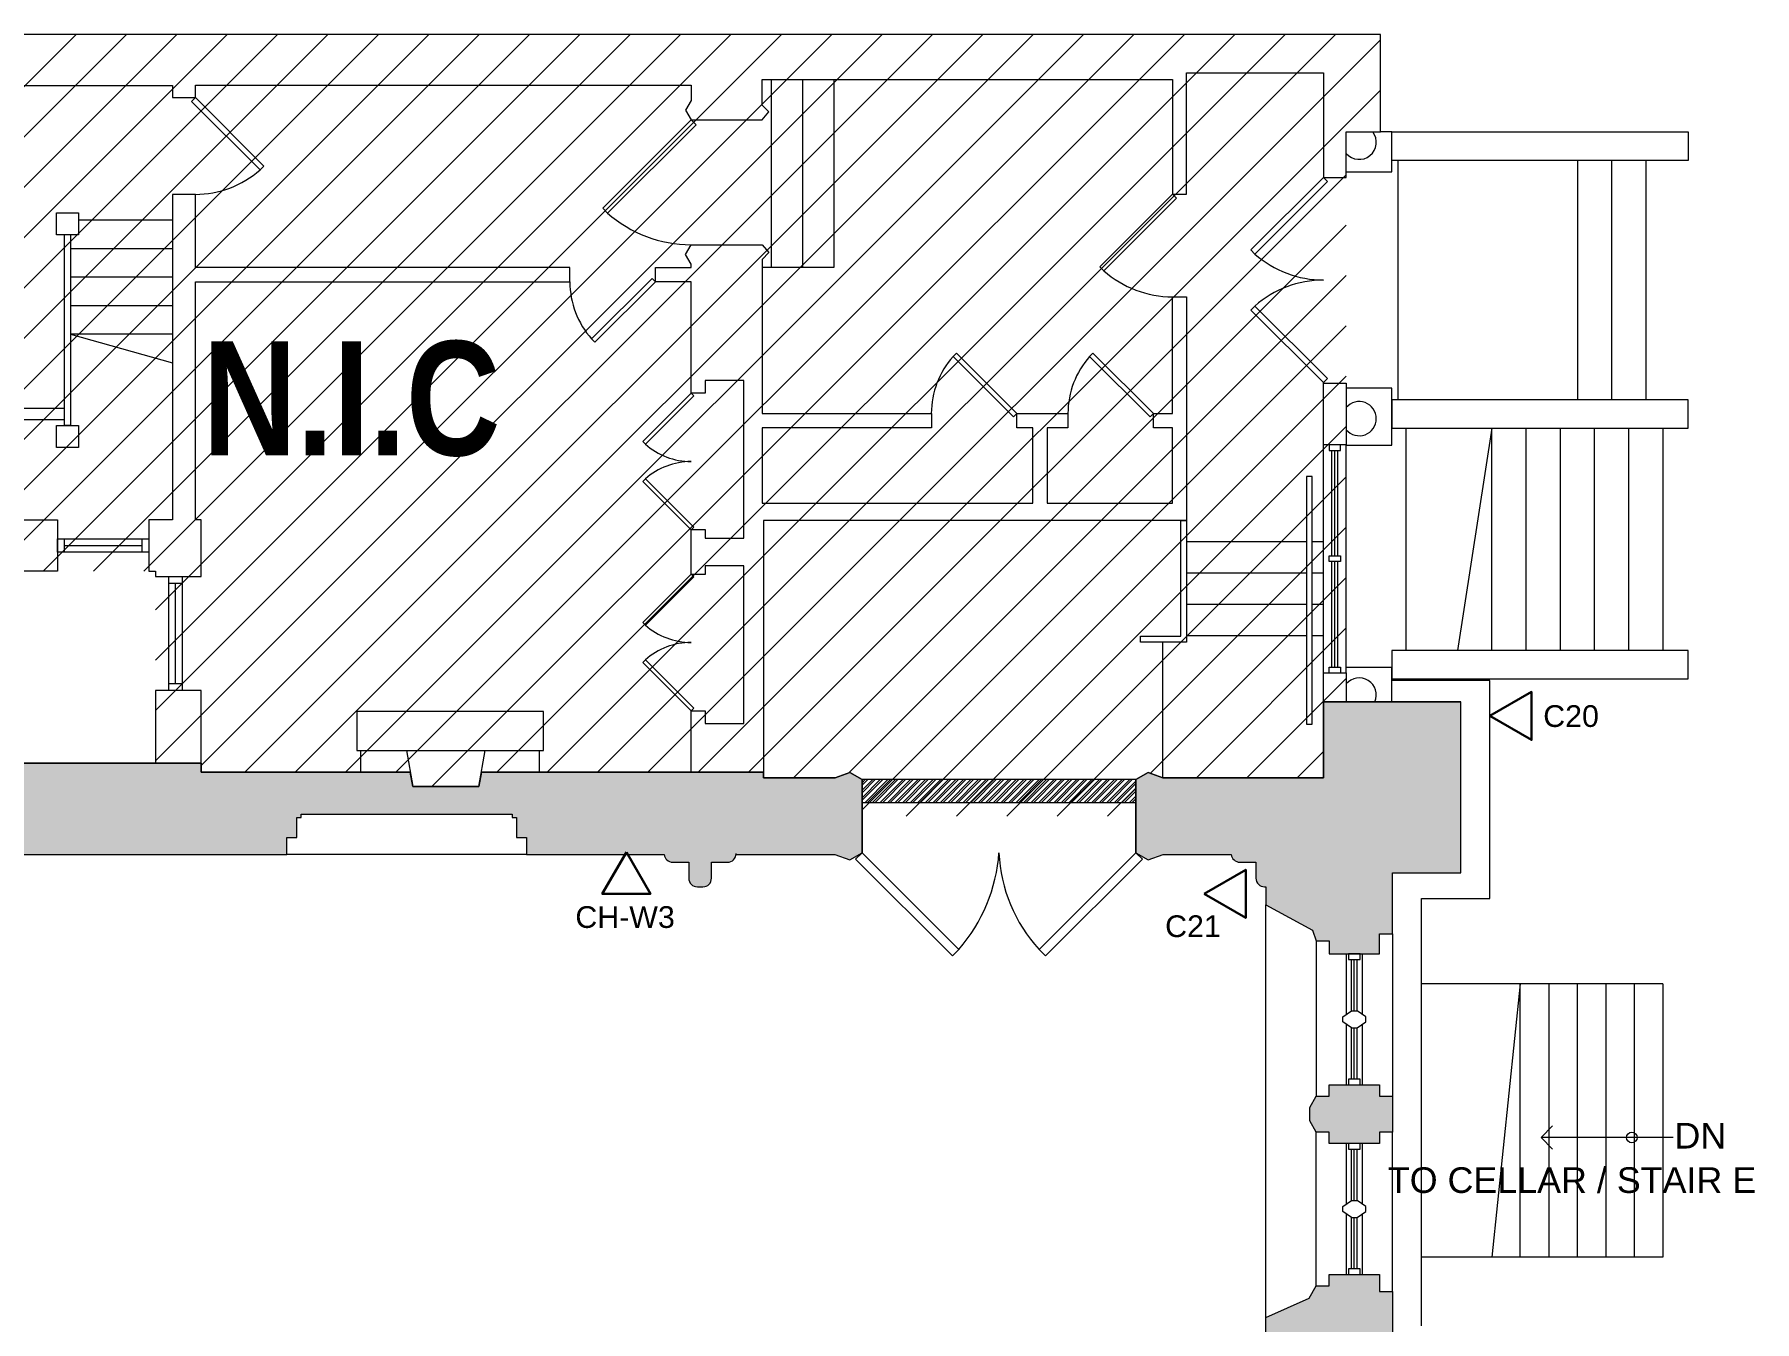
# Model space of a CAD drawing. Header units: inches. Extents: x 891 to 14187, y -1169 to 3232.
# Drawn here: x 6561 to 7164, y 2381 to 2833 of the extents above; entities that cross this region are included whole.
import ezdxf

# ---------------------------------------------------------------- set-up
doc = ezdxf.new("R2010")
doc.units = ezdxf.units.IN
doc.header["$MEASUREMENT"] = 0
doc.linetypes.add('IMPORT-IMPORT-CENTER2', pattern=[1.125, 0.75, -0.125, 0.125, -0.125])
doc.layers.add('_DROPS_IDFS', color=7, linetype='Continuous')
for name, color, linetype, lineweight in [('_OPTEC_LAYER', 1, 'Continuous', 30), ('A-Grid', 7, 'IMPORT-IMPORT-CENTER2', 9), ('A-Hatch', 7, 'Continuous', 9), ('A-HATCH-2 HR', 7, 'Continuous', 9), ('A-RECTORY - NIC', 7, 'Continuous', 9), ('A-STAIR-EX_G', 7, 'Continuous', 9), ('A-WALL-INT NEW', 7, 'Continuous', 9), ('A-WALL-PATT', 7, 'Continuous', 9), ('EX-EXT-CORE', 7, 'Continuous', 9), ('EX-Windows', 7, 'Continuous', 9), ('MUC-LOW_WALL', 7, 'Continuous', 9), ('MUC-Text', 7, 'Continuous', 9)]:
    doc.layers.add(name, color=color, linetype=linetype, lineweight=lineweight)
doc.styles.add('Arial', font='arial.ttf', dxfattribs={"height": 7.623})
doc.styles.add('Arial Narrow_B_1', font='ARIALNB.TTF', dxfattribs={"height": 40.064026})
doc.styles.add('Arial_2', font='arial.ttf', dxfattribs={"height": 4.5})

msp = doc.modelspace()

# ---------------------------------------------------------------- hatches: boundary and pattern name
at = {"layer": 'A-Hatch'}
h = msp.add_hatch(color=9, dxfattribs=at)
h.paths.add_polyline_path([(7015, 2443.67), (7032.71, 2443.67), (7032.71, 2447.67), (7037.21, 2447.67), (7037.21, 2460.26), (7032.71, 2460.26), (7032.71, 2464.26), (7015, 2464.26), (7015, 2460.26), (7010.5, 2460.26), (7008.21, 2456.29), (7008.21, 2451.64), (7010.5, 2447.67), (7015, 2447.67)])
h.paths.add_polyline_path([(7015, 2510.26), (7032.71, 2510.26), (7032.71, 2517.26), (7037.21, 2517.26), (7037.21, 2538.67), (7061.21, 2538.67), (7061.21, 2598.67), (7013.02, 2598.67), (7013.02, 2572), (6956.7, 2572), (6951.54, 2573.88), (6947.18, 2571.36), (6947.18, 2545.73), (6951.54, 2543.21), (6956.75, 2545.11), (6980.69, 2545.11), (6980.85, 2544.39), (6981.17, 2543.73), (6981.65, 2543.17), (6982.26, 2542.74), (6982.94, 2542.48), (6983.67, 2542.39), (6989.32, 2542.39), (6989.32, 2536.75), (6989.42, 2535.97), (6989.72, 2535.25), (6990.2, 2534.62), (6990.82, 2534.15), (6991.54, 2533.85), (6992.32, 2533.75), (6992.79, 2533.75), (6992.79, 2527.37), (7009.13, 2518.57), (7010.5, 2514.81), (7015, 2514.81)])
msp.add_hatch(color=9, dxfattribs=at).paths.add_polyline_path([(6793.32, 2533.75), (6795.28, 2533.75), (6796.05, 2533.85), (6796.78, 2534.15), (6797.4, 2534.62), (6797.87, 2535.25), (6798.17, 2535.97), (6798.28, 2536.75), (6798.28, 2542.39), (6803.92, 2542.39), (6804.65, 2542.48), (6805.34, 2542.74), (6805.94, 2543.17), (6806.42, 2543.73), (6806.75, 2544.39), (6806.9, 2545.11), (6841.58, 2545.11), (6846.79, 2543.21), (6851.15, 2545.73), (6851.15, 2571.36), (6846.79, 2573.88), (6841.63, 2572), (6816.51, 2572), (6816.51, 2573.95), (6717.54, 2573.95), (6716.65, 2568.91), (6693.45, 2568.91), (6692.56, 2573.95), (6619.15, 2573.95), (6619.15, 2577.11), (6535.3, 2577.11), (6535.3, 2573.11), (6531.8, 2573.11), (6531.8, 2566.1), (6530.3, 2566.1), (6530.3, 2558.1), (6531.8, 2558.1), (6531.8, 2551.08), (6535.3, 2551.08), (6535.3, 2545.11), (6649.3, 2545.11), (6649.3, 2551.08), (6652.8, 2551.08), (6652.8, 2558.1), (6654.3, 2558.1), (6654.3, 2559.24), (6728.3, 2559.24), (6728.3, 2558.1), (6729.8, 2558.1), (6729.8, 2551.08), (6733.3, 2551.08), (6733.3, 2545.11), (6781.69, 2545.11), (6781.85, 2544.39), (6782.17, 2543.73), (6782.65, 2543.17), (6783.26, 2542.74), (6783.94, 2542.48), (6784.67, 2542.39), (6790.32, 2542.39), (6790.32, 2536.75), (6790.42, 2535.97), (6790.72, 2535.25), (6791.2, 2534.62), (6791.82, 2534.15), (6792.54, 2533.85)])
h = msp.add_hatch(color=9, dxfattribs=at)
h.paths.add_polyline_path([(6992.79, 2182.9), (7002.79, 2182.9), (7002.79, 2195.7), (7016.21, 2195.7), (7016.21, 2205.7), (7034.21, 2205.7), (7034.21, 2214.7), (7052.21, 2214.7), (7052.21, 2224.7), (7071.21, 2224.7), (7071.21, 2249.7), (7051.21, 2249.7), (7051.21, 2246.7), (7037.21, 2246.7), (7037.21, 2250.88), (7027.88, 2250.88), (7027.88, 2250.03), (6992.79, 2242.71), (6992.79, 2205.64)])
h.paths.add_polyline_path([(7037.21, 2287.5), (7037.21, 2291.7), (7077.21, 2291.7), (7077.21, 2372.7), (7037.21, 2372.7), (7037.21, 2391.67), (7032.71, 2391.67), (7032.71, 2397.67), (7015, 2397.67), (7015, 2393.67), (7010.5, 2393.67), (7008.05, 2389.37), (6992.79, 2382.56), (6992.79, 2361.99), (6992.32, 2361.99), (6991.54, 2361.89), (6990.82, 2361.59), (6990.2, 2361.11), (6989.72, 2360.49), (6989.42, 2359.76), (6989.32, 2358.99), (6989.32, 2353.35), (6983.67, 2353.35), (6982.9, 2353.24), (6982.17, 2352.94), (6981.55, 2352.47), (6981.08, 2351.85), (6980.78, 2351.12), (6980.67, 2350.35), (6980.67, 2348.39), (6980.78, 2347.61), (6981.08, 2346.89), (6981.55, 2346.27), (6982.17, 2345.79), (6982.9, 2345.49), (6983.67, 2345.39), (6989.32, 2345.39), (6989.32, 2339.75), (6989.36, 2339.21), (6989.51, 2338.69), (6989.74, 2338.2), (6978.44, 2338.2), (6978.44, 2334.2), (6992.79, 2334.2), (6992.79, 2295.17), (7027.88, 2288.42), (7027.88, 2287.5)])

# ---------------------------------------------------------------- linework, layer by layer
at = {"layer": '_DROPS_IDFS', "color": 1, "lineweight": 30}
for points in [[(7071.42, 2593.73), (7086.04, 2585.29), (7086.04, 2602.17)], [(6768.4, 2545.87), (6759.96, 2531.25), (6776.85, 2531.25)], [(6971.13, 2531.29), (6985.75, 2522.85), (6985.75, 2539.73)]]:
    msp.add_lwpolyline(points, close=True, dxfattribs=at)
at = {"layer": 'A-Grid', "color": 8, "linetype": 'Continuous'}
for p, q in [((7132.07, 2499.73), (7047.46, 2499.73)), ((7132.07, 2403.73), (7047.46, 2403.73))]:
    msp.add_line(p, q, dxfattribs=at)
at = {"layer": 'A-HATCH-2 HR', "color": 8}
for p, q in [((6851.15, 2570.29), (6852.22, 2571.36)), ((6851.15, 2567.64), (6854.87, 2571.36)), ((6851.15, 2564.99), (6857.52, 2571.36)), ((6851.15, 2569.41), (6853.1, 2571.36)), ((6851.15, 2566.76), (6855.76, 2571.36)), ((6851.15, 2564.11), (6858.41, 2571.36)), ((6851.15, 2570.29), (6852.22, 2571.36)), ((6851.15, 2567.64), (6854.87, 2571.36)), ((6851.15, 2564.99), (6857.52, 2571.36)), ((6851.15, 2569.41), (6853.1, 2571.36)), ((6851.15, 2566.76), (6855.76, 2571.36)), ((6851.15, 2564.11), (6858.41, 2571.36)), ((6852.18, 2563.36), (6860.18, 2571.36)), ((6852.18, 2563.36), (6860.18, 2571.36)), ((6853.06, 2563.36), (6861.06, 2571.36)), ((6853.06, 2563.36), (6861.06, 2571.36)), ((6854.83, 2563.36), (6862.83, 2571.36)), ((6854.83, 2563.36), (6862.83, 2571.36)), ((6855.71, 2563.36), (6863.71, 2571.36)), ((6855.71, 2563.36), (6863.71, 2571.36)), ((6857.48, 2563.36), (6865.48, 2571.36)), ((6857.48, 2563.36), (6865.48, 2571.36)), ((6858.36, 2563.36), (6866.36, 2571.36)), ((6858.36, 2563.36), (6866.36, 2571.36)), ((6860.13, 2563.36), (6868.13, 2571.36)), ((6860.13, 2563.36), (6868.13, 2571.36)), ((6861.01, 2563.36), (6869.01, 2571.36)), ((6861.01, 2563.36), (6869.01, 2571.36)), ((6862.78, 2563.36), (6870.78, 2571.36)), ((6862.78, 2563.36), (6870.78, 2571.36)), ((6863.67, 2563.36), (6871.67, 2571.36)), ((6863.67, 2563.36), (6871.67, 2571.36)), ((6865.43, 2563.36), (6873.43, 2571.36)), ((6865.43, 2563.36), (6873.43, 2571.36)), ((6866.32, 2563.36), (6874.32, 2571.36)), ((6866.32, 2563.36), (6874.32, 2571.36)), ((6868.09, 2563.36), (6876.09, 2571.36)), ((6868.09, 2563.36), (6876.09, 2571.36)), ((6868.97, 2563.36), (6876.97, 2571.36)), ((6868.97, 2563.36), (6876.97, 2571.36)), ((6870.74, 2563.36), (6878.74, 2571.36)), ((6870.74, 2563.36), (6878.74, 2571.36)), ((6871.62, 2563.36), (6879.62, 2571.36)), ((6871.62, 2563.36), (6879.62, 2571.36)), ((6873.39, 2563.36), (6881.39, 2571.36)), ((6873.39, 2563.36), (6881.39, 2571.36)), ((6874.27, 2563.36), (6882.27, 2571.36)), ((6874.27, 2563.36), (6882.27, 2571.36)), ((6876.04, 2563.36), (6884.04, 2571.36)), ((6876.04, 2563.36), (6884.04, 2571.36)), ((6876.92, 2563.36), (6884.92, 2571.36)), ((6876.92, 2563.36), (6884.92, 2571.36)), ((6878.69, 2563.36), (6886.69, 2571.36)), ((6878.69, 2563.36), (6886.69, 2571.36)), ((6879.58, 2563.36), (6887.58, 2571.36)), ((6879.58, 2563.36), (6887.58, 2571.36)), ((6881.34, 2563.36), (6889.34, 2571.36)), ((6881.34, 2563.36), (6889.34, 2571.36)), ((6882.23, 2563.36), (6890.23, 2571.36)), ((6882.23, 2563.36), (6890.23, 2571.36)), ((6884, 2563.36), (6892, 2571.36)), ((6884, 2563.36), (6892, 2571.36)), ((6884.88, 2563.36), (6892.88, 2571.36)), ((6884.88, 2563.36), (6892.88, 2571.36)), ((6886.65, 2563.36), (6894.65, 2571.36)), ((6886.65, 2563.36), (6894.65, 2571.36)), ((6887.53, 2563.36), (6895.53, 2571.36)), ((6887.53, 2563.36), (6895.53, 2571.36)), ((6889.3, 2563.36), (6897.3, 2571.36)), ((6889.3, 2563.36), (6897.3, 2571.36)), ((6890.18, 2563.36), (6898.18, 2571.36)), ((6890.18, 2563.36), (6898.18, 2571.36)), ((6891.95, 2563.36), (6899.95, 2571.36)), ((6891.95, 2563.36), (6899.95, 2571.36)), ((6892.83, 2563.36), (6900.83, 2571.36)), ((6892.83, 2563.36), (6900.83, 2571.36)), ((6894.6, 2563.36), (6902.6, 2571.36)), ((6894.6, 2563.36), (6902.6, 2571.36)), ((6895.49, 2563.36), (6903.49, 2571.36)), ((6895.49, 2563.36), (6903.49, 2571.36)), ((6897.25, 2563.36), (6905.25, 2571.36)), ((6897.25, 2563.36), (6905.25, 2571.36)), ((6898.14, 2563.36), (6906.14, 2571.36)), ((6898.14, 2563.36), (6906.14, 2571.36)), ((6899.91, 2563.36), (6907.91, 2571.36)), ((6899.91, 2563.36), (6907.91, 2571.36)), ((6900.79, 2563.36), (6908.79, 2571.36)), ((6900.79, 2563.36), (6908.79, 2571.36)), ((6902.56, 2563.36), (6910.56, 2571.36)), ((6902.56, 2563.36), (6910.56, 2571.36)), ((6903.44, 2563.36), (6911.44, 2571.36)), ((6903.44, 2563.36), (6911.44, 2571.36)), ((6905.21, 2563.36), (6913.21, 2571.36)), ((6905.21, 2563.36), (6913.21, 2571.36)), ((6906.09, 2563.36), (6914.09, 2571.36)), ((6906.09, 2563.36), (6914.09, 2571.36)), ((6907.86, 2563.36), (6915.86, 2571.36)), ((6907.86, 2563.36), (6915.86, 2571.36)), ((6908.74, 2563.36), (6916.74, 2571.36)), ((6908.74, 2563.36), (6916.74, 2571.36)), ((6910.51, 2563.36), (6918.51, 2571.36)), ((6910.51, 2563.36), (6918.51, 2571.36)), ((6911.4, 2563.36), (6919.4, 2571.36)), ((6911.4, 2563.36), (6919.4, 2571.36)), ((6913.16, 2563.36), (6921.16, 2571.36)), ((6913.16, 2563.36), (6921.16, 2571.36)), ((6914.05, 2563.36), (6922.05, 2571.36)), ((6914.05, 2563.36), (6922.05, 2571.36)), ((6915.81, 2563.36), (6923.81, 2571.36)), ((6915.81, 2563.36), (6923.81, 2571.36)), ((6916.7, 2563.36), (6924.7, 2571.36)), ((6916.7, 2563.36), (6924.7, 2571.36)), ((6918.47, 2563.36), (6926.47, 2571.36)), ((6918.47, 2563.36), (6926.47, 2571.36)), ((6919.35, 2563.36), (6927.35, 2571.36)), ((6919.35, 2563.36), (6927.35, 2571.36)), ((6921.12, 2563.36), (6929.12, 2571.36)), ((6921.12, 2563.36), (6929.12, 2571.36)), ((6922, 2563.36), (6930, 2571.36)), ((6922, 2563.36), (6930, 2571.36)), ((6923.77, 2563.36), (6931.77, 2571.36)), ((6923.77, 2563.36), (6931.77, 2571.36)), ((6924.65, 2563.36), (6932.65, 2571.36)), ((6924.65, 2563.36), (6932.65, 2571.36)), ((6926.42, 2563.36), (6934.42, 2571.36)), ((6926.42, 2563.36), (6934.42, 2571.36)), ((6927.31, 2563.36), (6935.31, 2571.36)), ((6927.31, 2563.36), (6935.31, 2571.36)), ((6929.07, 2563.36), (6937.07, 2571.36)), ((6929.07, 2563.36), (6937.07, 2571.36)), ((6929.96, 2563.36), (6937.96, 2571.36)), ((6929.96, 2563.36), (6937.96, 2571.36)), ((6931.72, 2563.36), (6939.72, 2571.36)), ((6931.72, 2563.36), (6939.72, 2571.36)), ((6932.61, 2563.36), (6940.61, 2571.36)), ((6932.61, 2563.36), (6940.61, 2571.36)), ((6934.38, 2563.36), (6942.38, 2571.36)), ((6934.38, 2563.36), (6942.38, 2571.36)), ((6935.26, 2563.36), (6943.26, 2571.36)), ((6935.26, 2563.36), (6943.26, 2571.36)), ((6937.03, 2563.36), (6945.03, 2571.36)), ((6937.03, 2563.36), (6945.03, 2571.36)), ((6937.91, 2563.36), (6945.91, 2571.36)), ((6937.91, 2563.36), (6945.91, 2571.36)), ((6939.68, 2563.36), (6947.18, 2570.86)), ((6939.68, 2563.36), (6947.18, 2570.86)), ((6940.56, 2563.36), (6947.18, 2569.97)), ((6940.56, 2563.36), (6947.18, 2569.97)), ((6942.33, 2563.36), (6947.18, 2568.21)), ((6942.33, 2563.36), (6947.18, 2568.21)), ((6943.22, 2563.36), (6947.18, 2567.32)), ((6943.22, 2563.36), (6947.18, 2567.32)), ((6944.98, 2563.36), (6947.18, 2565.55)), ((6944.98, 2563.36), (6947.18, 2565.55)), ((6945.87, 2563.36), (6947.18, 2564.67)), ((6945.87, 2563.36), (6947.18, 2564.67))]:
    msp.add_line(p, q, dxfattribs=at)
at = {"layer": 'A-RECTORY - NIC', "color": 8}
for p, q in [((6965.02, 2832.96), (6101.56, 2832.96)), ((6365.55, 2623.2), (6575.31, 2832.96)), ((6383.23, 2623.2), (6592.99, 2832.96)), ((6400.91, 2623.2), (6610.66, 2832.96)), ((6418.59, 2623.2), (6628.34, 2832.96)), ((6436.26, 2623.2), (6646.02, 2832.96)), ((6453.94, 2623.2), (6663.7, 2832.96)), ((6471.62, 2623.2), (6681.38, 2832.96)), ((6510.68, 2644.59), (6699.05, 2832.96)), ((6528.36, 2644.59), (6716.73, 2832.96)), ((6546.04, 2644.59), (6734.41, 2832.96)), ((6563.71, 2644.59), (6752.09, 2832.96)), ((6581.39, 2644.59), (6769.76, 2832.96)), ((6599.07, 2644.59), (6787.44, 2832.96)), ((6603.15, 2630.99), (6805.12, 2832.96)), ((6603.15, 2613.31), (6822.8, 2832.96)), ((6603.15, 2595.63), (6840.47, 2832.96)), ((6603.15, 2577.96), (6858.15, 2832.96)), ((6619.15, 2576.28), (6875.83, 2832.96)), ((6634.5, 2573.95), (6893.51, 2832.96)), ((6652.18, 2573.95), (6911.18, 2832.96)), ((6669.85, 2573.95), (6928.86, 2832.96)), ((6687.53, 2573.95), (6946.54, 2832.96)), ((6700.17, 2568.91), (6964.22, 2832.96)), ((6722.89, 2573.95), (6981.9, 2832.96)), ((6740.57, 2573.95), (6999.57, 2832.96)), ((6758.24, 2573.95), (7017.25, 2832.96)), ((7033.02, 2832.96), (6965.02, 2832.96)), ((7033.02, 2798.73), (7033.02, 2832.96)), ((6775.92, 2573.95), (7033.02, 2831.05)), ((6965.02, 2776.85), (6965.02, 2819.47)), ((6965.02, 2819.47), (7013.02, 2819.47)), ((7013.02, 2819.47), (7013.02, 2782.73)), ((6506.45, 2815.04), (6609.15, 2815.04)), ((6609.15, 2815.04), (6609.15, 2810.79)), ((6617.15, 2810.79), (6617.15, 2815.1)), ((6617.15, 2815.1), (6791.11, 2815.1)), ((6791.11, 2815.1), (6791.11, 2809.79)), ((6793.6, 2573.95), (7033.02, 2813.37)), ((6816.02, 2808.15), (6816.02, 2817.1)), ((6816.02, 2817.1), (6960.02, 2817.1)), ((6819.2, 2817.1), (6819.2, 2751.1)), ((6830.2, 2817.1), (6830.2, 2751.1)), ((6841.2, 2817.1), (6841.2, 2751.1)), ((6960.02, 2817.1), (6960.02, 2776.85)), ((6609.15, 2810.79), (6617.15, 2810.79)), ((6791.11, 2809.79), (6789.15, 2806.39)), ((6818.42, 2805.75), (6816.02, 2808.15)), ((6789.15, 2806.39), (6791.11, 2802.99)), ((6791.11, 2802.99), (6816.09, 2802.99)), ((6791.11, 2802.99), (6808.27, 2802.99)), ((6808.27, 2802.99), (6816.09, 2802.99)), ((6816.09, 2802.99), (6818.42, 2805.75)), ((7021.02, 2782.73), (7021.02, 2798.73)), ((7021.02, 2798.73), (7033.02, 2798.73)), ((7037.02, 2798.73), (7033.02, 2798.73)), ((7037.02, 2784.73), (7037.02, 2798.73)), ((7037.02, 2798.73), (7141.02, 2798.73)), ((7037.02, 2788.73), (7037.02, 2798.73)), ((7141.02, 2798.73), (7141.02, 2788.73)), ((6811.28, 2573.95), (7021.02, 2783.7)), ((7021.02, 2784.73), (7037.02, 2784.73)), ((7141.02, 2788.73), (7037.02, 2788.73)), ((7039.16, 2788.73), (7039.16, 2704.73)), ((7102.16, 2788.73), (7102.16, 2704.73)), ((7114.16, 2788.73), (7114.16, 2704.73)), ((7126.16, 2788.73), (7126.16, 2704.73)), ((6617.15, 2776.79), (6609.15, 2776.79)), ((6609.15, 2776.79), (6609.15, 2662.59)), ((6617.15, 2751.1), (6617.15, 2776.79)), ((6960.02, 2776.85), (6965.02, 2776.85)), ((7013.02, 2782.73), (7021.02, 2782.73)), ((6568.41, 2770.31), (6576.17, 2770.31)), ((6568.41, 2762.55), (6568.41, 2770.31)), ((6576.17, 2770.31), (6576.17, 2762.55)), ((6609.15, 2767.71), (6576.17, 2767.71)), ((6827, 2572), (7021.02, 2766.02)), ((6576.17, 2762.55), (6568.41, 2762.55)), ((6571.29, 2695.71), (6571.29, 2762.55)), ((6573.29, 2762.55), (6573.29, 2695.71)), ((6789.15, 2755.72), (6791.11, 2759.12)), ((6791.11, 2759.12), (6808.27, 2759.12)), ((6808.27, 2759.12), (6816.09, 2759.12)), ((6816.09, 2759.12), (6818.42, 2756.35)), ((6609.15, 2757.71), (6573.29, 2757.71)), ((6791.11, 2752.32), (6789.15, 2755.72)), ((6818.42, 2756.35), (6816.02, 2753.96)), ((6816.02, 2753.96), (6816.02, 2699.91)), ((6609.15, 2747.71), (6573.29, 2747.71)), ((6748.59, 2751.1), (6617.15, 2751.1)), ((6748.59, 2746.1), (6748.59, 2751.1)), ((6778.59, 2746.1), (6778.59, 2751.1)), ((6778.59, 2751.1), (6791.11, 2751.1)), ((6791.11, 2751.1), (6791.11, 2752.32)), ((6841.2, 2751.1), (6816.02, 2751.1)), ((6846.43, 2573.75), (7021.02, 2748.34)), ((6617.15, 2662.59), (6617.15, 2746.1)), ((6617.15, 2746.1), (6748.59, 2746.1)), ((6791.11, 2746.1), (6778.59, 2746.1)), ((6791.11, 2707.03), (6791.11, 2746.1)), ((6960.02, 2699.91), (6960.02, 2740.85)), ((6960.02, 2740.85), (6965.02, 2740.85)), ((6965.02, 2740.85), (6965.02, 2662.37)), ((6609.15, 2737.71), (6573.29, 2737.71)), ((6851.15, 2560.8), (7021.02, 2730.66)), ((6609.15, 2727.71), (6573.29, 2727.71)), ((6573.29, 2727.71), (6609.15, 2717.71)), ((6809.68, 2711.47), (6796.11, 2711.47)), ((6796.11, 2711.47), (6796.11, 2707.03)), ((6809.68, 2656.1), (6809.68, 2711.47)), ((6866.58, 2558.55), (7021.02, 2712.98)), ((7013.02, 2688.9), (7013.02, 2710.79)), ((7013.02, 2710.5), (7021.02, 2710.5)), ((7021.02, 2710.5), (7021.02, 2688.9)), ((6796.11, 2707.03), (6791.11, 2707.03)), ((7037.02, 2708.73), (7021.02, 2708.73)), ((7037.02, 2688.73), (7037.02, 2708.73)), ((7141.02, 2704.73), (7037.02, 2704.73)), ((7037.02, 2704.73), (7037.02, 2694.73)), ((7141.02, 2694.73), (7141.02, 2704.73)), ((6543.45, 2701.71), (6571.29, 2701.71)), ((6816.02, 2699.91), (6875.43, 2699.91)), ((6875.43, 2699.91), (6875.43, 2694.91)), ((6905.43, 2694.91), (6905.43, 2699.91)), ((6905.43, 2699.91), (6923.36, 2699.91)), ((6923.36, 2699.91), (6923.36, 2694.91)), ((6953.36, 2694.91), (6953.36, 2699.91)), ((6953.36, 2699.91), (6960.02, 2699.91)), ((6571.29, 2697.71), (6539.45, 2697.71)), ((6568.41, 2695.71), (6576.17, 2695.71)), ((6568.41, 2687.95), (6568.41, 2695.71)), ((6573.29, 2695.71), (6571.29, 2695.71)), ((6576.17, 2695.71), (6576.17, 2687.95)), ((6875.43, 2694.91), (6816.02, 2694.91)), ((6816.02, 2694.91), (6816.02, 2668.37)), ((6884.26, 2558.55), (7021.02, 2695.31)), ((6911.02, 2694.91), (6905.43, 2694.91)), ((6911.02, 2668.37), (6911.02, 2694.91)), ((6923.36, 2694.91), (6916.02, 2694.91)), ((6916.02, 2694.91), (6916.02, 2668.37)), ((6960.02, 2694.91), (6953.36, 2694.91)), ((6960.02, 2668.37), (6960.02, 2694.91)), ((7037.02, 2694.73), (7141.02, 2694.73)), ((7042.07, 2616.73), (7042.07, 2694.73)), ((7072.07, 2694.73), (7060.07, 2616.73)), ((7072.07, 2616.73), (7072.07, 2694.73)), ((7084.07, 2694.73), (7084.07, 2616.73)), ((7096.07, 2694.73), (7096.07, 2616.73)), ((7108.07, 2694.73), (7108.07, 2616.73)), ((7120.07, 2694.73), (7120.07, 2616.73)), ((7132.07, 2694.73), (7132.07, 2616.73)), ((6576.17, 2687.95), (6568.41, 2687.95)), ((7013.02, 2608.9), (7013.02, 2688.9)), ((7021.02, 2688.9), (7013.02, 2688.9)), ((7015.02, 2688.9), (7015.02, 2686.9)), ((7015.02, 2686.9), (7019.02, 2686.9)), ((7016.02, 2649.9), (7016.02, 2686.9)), ((7017.02, 2649.9), (7017.02, 2686.9)), ((7018.02, 2649.9), (7018.02, 2686.9)), ((7019.02, 2686.9), (7019.02, 2688.9)), ((7021.02, 2608.9), (7021.02, 2688.9)), ((7021.02, 2688.73), (7037.02, 2688.73)), ((6901.94, 2558.55), (7021.02, 2677.63)), ((7009.12, 2677.8), (7007.12, 2677.8)), ((7007.12, 2677.8), (7007.12, 2590.8)), ((7009.12, 2590.8), (7009.12, 2677.8)), ((6816.02, 2668.37), (6911.02, 2668.37)), ((6916.02, 2668.37), (6960.02, 2668.37)), ((6554.82, 2662.59), (6568.82, 2662.59)), ((6568.82, 2662.59), (6568.82, 2644.59)), ((6609.15, 2662.59), (6600.82, 2662.59)), ((6600.82, 2662.59), (6600.82, 2644.59)), ((6619.15, 2662.59), (6617.15, 2662.59)), ((6619.15, 2642.62), (6619.15, 2662.59)), ((6965.02, 2662.37), (6816.51, 2662.37)), ((6816.51, 2662.37), (6816.51, 2572)), ((6963.02, 2621.68), (6963.02, 2662.37)), ((6963.02, 2662.37), (6965.02, 2662.37)), ((6965.02, 2662.37), (6965.02, 2619.68)), ((6791.11, 2643.42), (6791.11, 2659.13)), ((6791.11, 2659.13), (6796.11, 2659.13)), ((6796.11, 2659.13), (6796.11, 2656.1)), ((6796.11, 2656.1), (6809.68, 2656.1)), ((6919.61, 2558.55), (7021.02, 2659.95)), ((6568.82, 2651.23), (6568.82, 2655.94)), ((6568.82, 2655.94), (6600.82, 2655.94)), ((6600.82, 2651.23), (6568.82, 2651.23)), ((6571.18, 2651.23), (6571.18, 2655.94)), ((6571.18, 2653.59), (6598.47, 2653.59)), ((6598.47, 2651.23), (6598.47, 2655.94)), ((6600.82, 2655.94), (6600.82, 2651.23)), ((6965.02, 2654.91), (7007.12, 2654.91)), ((7009.12, 2654.91), (7013.02, 2654.91)), ((6568.82, 2644.59), (6554.82, 2644.59)), ((6600.82, 2644.59), (6603.15, 2644.59)), ((6603.15, 2644.59), (6603.15, 2642.62)), ((6809.68, 2646.45), (6796.11, 2646.45)), ((6796.11, 2646.45), (6796.11, 2643.42)), ((6809.68, 2591.08), (6809.68, 2646.45)), ((7015.02, 2649.9), (7019.02, 2649.9)), ((7015.02, 2647.9), (7015.02, 2649.9)), ((7019.02, 2647.9), (7015.02, 2647.9)), ((7016.02, 2610.9), (7016.02, 2647.9)), ((7017.02, 2610.9), (7017.02, 2647.9)), ((7018.02, 2610.9), (7018.02, 2647.9)), ((7019.02, 2649.9), (7019.02, 2647.9)), ((6603.15, 2642.62), (6619.15, 2642.62)), ((6607.79, 2642.62), (6612.5, 2642.62)), ((6607.79, 2602.62), (6607.79, 2642.62)), ((6612.5, 2640.27), (6607.79, 2640.27)), ((6610.15, 2604.97), (6610.15, 2640.27)), ((6612.5, 2642.62), (6612.5, 2602.62)), ((6796.11, 2643.42), (6791.11, 2643.42)), ((6952.34, 2573.59), (7021.02, 2642.27)), ((6965.02, 2643.91), (7007.12, 2643.91)), ((7009.12, 2643.91), (7013.02, 2643.91)), ((6965.02, 2632.91), (7007.12, 2632.91)), ((7009.12, 2632.91), (7013.02, 2632.91)), ((6948.77, 2621.68), (6963.02, 2621.68)), ((6948.77, 2619.68), (6948.77, 2621.68)), ((6965.02, 2621.91), (7007.12, 2621.91)), ((6968.42, 2572), (7021.02, 2624.6)), ((7009.12, 2621.91), (7013.02, 2621.91)), ((6965.02, 2619.68), (6948.77, 2619.68)), ((6956.7, 2572), (6956.7, 2619.68)), ((7141.02, 2616.73), (7037.02, 2616.73)), ((7037.02, 2616.73), (7037.02, 2606.73)), ((7132.07, 2616.73), (7042.07, 2616.73)), ((7141.02, 2606.73), (7141.02, 2616.73)), ((7013.02, 2572), (7013.02, 2608.9)), ((7013.02, 2608.9), (7021.02, 2608.9)), ((7015.02, 2608.9), (7015.02, 2610.9)), ((7015.02, 2610.9), (7019.02, 2610.9)), ((7019.02, 2610.9), (7019.02, 2608.9)), ((7021.02, 2608.9), (7021.02, 2598.67)), ((6619.15, 2602.62), (6603.15, 2602.62)), ((6603.15, 2602.62), (6603.15, 2577.11)), ((6612.5, 2604.97), (6607.79, 2604.97)), ((6612.5, 2602.62), (6607.79, 2602.62)), ((6619.15, 2573.95), (6619.15, 2602.62)), ((6986.1, 2572), (7021.02, 2606.92)), ((7037.02, 2606.73), (7141.02, 2606.73)), ((6739.27, 2595.23), (6673.83, 2595.23)), ((6673.83, 2595.23), (6673.83, 2581.59)), ((6739.27, 2581.59), (6739.27, 2595.23)), ((6791.11, 2573.95), (6791.11, 2595.53)), ((6791.11, 2595.53), (6796.11, 2595.53)), ((6796.11, 2595.53), (6796.11, 2591.08)), ((6796.11, 2591.08), (6809.68, 2591.08)), ((7007.12, 2590.8), (7009.12, 2590.8)), ((6673.83, 2581.59), (6739.27, 2581.59)), ((6675.27, 2573.95), (6675.27, 2581.59)), ((6691.21, 2581.59), (6693.45, 2568.91)), ((6716.65, 2568.91), (6718.88, 2581.59)), ((6718.88, 2581.59), (6737.77, 2581.59)), ((6737.77, 2581.59), (6737.77, 2573.95)), ((7003.78, 2572), (7013.02, 2581.24)), ((6693.45, 2568.91), (6716.65, 2568.91)), ((6937.29, 2558.55), (6947.18, 2568.43))]:
    msp.add_line(p, q, dxfattribs=at)
at = {"layer": 'A-RECTORY - NIC', "color": 8, "flags": 128}
for points in [[(6617.15, 2810.79), (6641.19, 2786.75), (6639.85, 2785.42), (6615.81, 2809.46)], [(6778.59, 2746.1), (6757.38, 2724.89), (6756.2, 2726.06), (6777.41, 2747.28)], [(7013.02, 2710.73), (6987.56, 2736.19), (6988.98, 2737.6), (7014.43, 2712.15)], [(6791.11, 2659.03), (6774.14, 2676), (6775.09, 2676.94), (6792.06, 2659.97)], [(6791.11, 2595.53), (6774.14, 2612.5), (6775.09, 2613.44), (6792.06, 2596.47)]]:
    msp.add_lwpolyline(points, close=True, dxfattribs=at)
at = {"layer": 'A-RECTORY - NIC', "color": 8}
for points in [[(6791.11, 2802.99), (6760.1, 2771.97), (6761.82, 2770.25), (6792.84, 2801.26)], [(6960.02, 2776.85), (6934.56, 2751.4), (6935.98, 2749.98), (6961.43, 2775.44)], [(6960.02, 2776.85), (6934.56, 2751.4), (6935.98, 2749.98), (6961.43, 2775.44)], [(7013.02, 2782.73), (6987.56, 2757.28), (6988.98, 2755.86), (7014.43, 2781.32)], [(7013.02, 2782.73), (6987.56, 2757.28), (6988.98, 2755.86), (7014.43, 2781.32)], [(6905.43, 2699.91), (6884.21, 2721.12), (6883.04, 2719.94), (6904.25, 2698.73)], [(6953.36, 2699.91), (6932.15, 2721.12), (6930.97, 2719.94), (6952.18, 2698.73)], [(6791.11, 2707.03), (6774.14, 2690.06), (6775.09, 2689.11), (6792.06, 2706.08)], [(6791.11, 2643.53), (6774.14, 2626.55), (6775.09, 2625.61), (6792.06, 2642.58)]]:
    msp.add_lwpolyline(points, close=True, dxfattribs=at)
for centre, radius, start, end in [((7025.58, 2795.08), 6, 220.51439, 37.51025), ((6617.07, 2811.2), 34.4, 270.12377, 311.46533), ((6791.21, 2803.51), 44.39, 228.53467, 269.87623), ((7013.1, 2783.16), 36.43, 228.53467, 269.87623), ((7013.1, 2783.16), 36.43, 228.53467, 269.87623), ((6960.1, 2777.28), 36.43, 228.53467, 269.87623), ((6960.1, 2777.28), 36.43, 228.53467, 269.87623), ((7013.1, 2710.31), 36.43, 90.12377, 131.46533), ((6778.94, 2746.16), 30.36, 180.12377, 221.46533), ((6905.78, 2699.84), 30.36, 138.53467, 179.87623), ((6953.72, 2699.84), 30.36, 138.53467, 179.87623), ((7025.58, 2698.08), 6, 220.51439, 139.48561), ((6791.17, 2707.31), 24.28, 228.53467, 269.87623), ((6791.17, 2658.74), 24.28, 90.12377, 131.46533), ((6791.17, 2643.81), 24.28, 228.53467, 269.87623), ((6791.17, 2595.24), 24.28, 90.12377, 131.46533), ((7025.58, 2601.08), 6, 336.31013, 139.48561)]:
    msp.add_arc(centre, radius, start, end, dxfattribs=at)
at = {"layer": 'A-STAIR-EX_G', "color": 8}
for p, q in [((7082.07, 2499.73), (7072.07, 2403.73)), ((7082.07, 2403.73), (7082.07, 2499.73)), ((7092.07, 2499.73), (7092.07, 2403.73)), ((7102.07, 2499.73), (7102.07, 2403.73)), ((7112.07, 2499.73), (7112.07, 2403.73)), ((7122.07, 2499.73), (7122.07, 2403.73)), ((7132.07, 2499.73), (7132.07, 2403.73))]:
    msp.add_line(p, q, dxfattribs=at)
at = {"layer": 'A-WALL-INT NEW', "color": 135, "lineweight": 20}
for p, q in [((6947.18, 2571.36), (6851.15, 2571.36)), ((6851.15, 2563.36), (6947.18, 2563.36)), ((6851.15, 2556.98), (6851.15, 2548.98)), ((6947.18, 2548.98), (6947.18, 2556.98))]:
    msp.add_line(p, q, dxfattribs=at)
at = {"layer": 'A-WALL-PATT', "color": 8}
for p, q in [((6851.15, 2545.73), (6848.86, 2543.44)), ((6848.86, 2543.44), (6882.81, 2509.49)), ((6885.1, 2511.78), (6851.15, 2545.73)), ((6913.23, 2511.78), (6947.18, 2545.73)), ((6949.47, 2543.44), (6915.52, 2509.49)), ((6947.18, 2545.73), (6949.47, 2543.44)), ((6882.81, 2509.49), (6885.1, 2511.78)), ((6915.52, 2509.49), (6913.23, 2511.78))]:
    msp.add_line(p, q, dxfattribs=at)
for centre, radius, start, end in [((6841.23, 2549.84), 58.08, 319.05651, 355.94349), ((6952.58, 2547.97), 53.46, 182.39895, 222.60105)]:
    msp.add_arc(centre, radius, start, end, dxfattribs=at)
at = {"layer": 'EX-EXT-CORE', "color": 8}
msp.add_line((6675.27, 2581.59), (6691.21, 2581.59), dxfattribs=at)
at = {"layer": 'EX-EXT-CORE', "color": 8, "flags": 128}
for points in [[(6992.32, 2533.75), (6992.79, 2533.75), (6992.79, 2527.37), (7009.13, 2518.57), (7010.5, 2514.81), (7015, 2514.81), (7015, 2510.26), (7032.71, 2510.26), (7032.71, 2517.26), (7037.21, 2517.26), (7037.21, 2538.67), (7061.21, 2538.67), (7061.21, 2598.67), (7013.02, 2598.67), (7013.02, 2572), (6956.7, 2572), (6951.54, 2573.88), (6947.18, 2571.36), (6947.18, 2545.73), (6951.54, 2543.21), (6956.75, 2545.11), (6980.69, 2545.11)], [(6947.18, 2545.73), (6947.18, 2571.36), (6951.54, 2573.88), (6956.7, 2572), (7013.02, 2572), (7013.02, 2598.67), (7061.21, 2598.67)], [(6535.3, 2577.11), (6535.3, 2573.11), (6531.8, 2573.11), (6531.8, 2566.1), (6530.3, 2566.1), (6530.3, 2558.1), (6531.8, 2558.1), (6531.8, 2551.08), (6535.3, 2551.08), (6535.3, 2545.11), (6649.3, 2545.11), (6649.3, 2551.08), (6652.8, 2551.08), (6652.8, 2558.1), (6654.3, 2558.1), (6654.3, 2559.24), (6728.3, 2559.24), (6728.3, 2558.1), (6729.8, 2558.1), (6729.8, 2551.08), (6733.3, 2551.08), (6733.3, 2545.11), (6781.69, 2545.11)], [(6806.9, 2545.11), (6841.58, 2545.11), (6846.79, 2543.21), (6851.15, 2545.73), (6851.15, 2571.36), (6846.79, 2573.88), (6841.63, 2572), (6816.51, 2572), (6816.51, 2573.95), (6737.77, 2573.95), (6717.54, 2573.95), (6716.65, 2568.91), (6693.45, 2568.91), (6692.56, 2573.95), (6675.27, 2573.95), (6619.15, 2573.95), (6619.15, 2577.11), (6535.3, 2577.11), (6619.15, 2577.11), (6619.15, 2573.95), (6692.56, 2573.95), (6693.45, 2568.91), (6716.65, 2568.91), (6717.54, 2573.95), (6816.51, 2573.95), (6816.51, 2572), (6841.63, 2572), (6846.79, 2573.88), (6851.15, 2571.36), (6851.15, 2545.73)], [(6784.67, 2542.39), (6790.32, 2542.39), (6790.32, 2536.75)], [(6798.28, 2536.75), (6798.28, 2542.39), (6803.92, 2542.39)], [(6983.67, 2542.39), (6989.32, 2542.39), (6989.32, 2536.75)], [(6793.32, 2533.75), (6794.3, 2533.75), (6795.28, 2533.75)], [(6992.32, 2361.99), (6992.79, 2361.99), (6992.79, 2382.56), (7008.05, 2389.37), (7010.5, 2393.67), (7015, 2393.67), (7015, 2397.67), (7032.71, 2397.67), (7032.71, 2391.67), (7037.21, 2391.67), (7037.21, 2372.7), (7077.21, 2372.7), (7077.21, 2291.7), (7037.21, 2291.7), (7037.21, 2287.5), (7027.88, 2287.5), (7027.88, 2288.42), (6992.79, 2295.17), (6992.79, 2334.2), (6978.44, 2334.2), (6978.44, 2338.2), (6989.74, 2338.2)]]:
    msp.add_lwpolyline(points, dxfattribs=at)
msp.add_lwpolyline([(7037.21, 2447.67), (7032.71, 2447.67), (7032.71, 2443.67), (7015, 2443.67), (7015, 2447.67), (7010.5, 2447.67), (7008.21, 2451.64), (7008.21, 2456.29), (7010.5, 2460.26), (7015, 2460.26), (7015, 2464.26), (7032.71, 2464.26), (7032.71, 2460.26), (7037.21, 2460.26)], close=True, dxfattribs=at)
at = {"layer": 'EX-EXT-CORE', "color": 8}
for centre, start, end in [((6784.67, 2545.39), 185.30293, 270), ((6803.92, 2545.39), 270, 0), ((6983.67, 2545.39), 185.30293, 270), ((6793.32, 2536.75), 180, 270), ((6795.28, 2536.75), 270, 0), ((6992.32, 2536.75), 180, 270)]:
    msp.add_arc(centre, 3, start, end, dxfattribs=at)
at = {"layer": 'EX-Windows', "color": 8}
for p, q in [((7021.85, 2510.26), (7021.85, 2508.26)), ((7025.85, 2510.26), (7021.85, 2510.26)), ((7021.85, 2508.26), (7025.85, 2508.26)), ((7022.85, 2490.26), (7022.85, 2508.26)), ((7023.85, 2490.26), (7023.85, 2508.26)), ((7024.85, 2490.26), (7024.85, 2508.26)), ((7025.85, 2508.26), (7025.85, 2510.26)), ((7019.85, 2488.16), (7022.85, 2490.26)), ((7019.85, 2486.36), (7019.85, 2488.16)), ((7022.85, 2490.26), (7024.85, 2490.26)), ((7027.85, 2488.16), (7024.85, 2490.26)), ((7027.85, 2486.36), (7027.85, 2488.16)), ((7022.85, 2484.26), (7019.85, 2486.36)), ((7022.85, 2466.26), (7022.85, 2484.26)), ((7022.85, 2484.26), (7024.85, 2484.26)), ((7023.85, 2466.26), (7023.85, 2484.26)), ((7024.85, 2484.26), (7027.85, 2486.36)), ((7024.85, 2466.26), (7024.85, 2484.26)), ((7021.85, 2466.26), (7021.85, 2464.26)), ((7025.85, 2466.26), (7021.85, 2466.26)), ((7021.85, 2464.26), (7025.85, 2464.26)), ((7025.85, 2464.26), (7025.85, 2466.26)), ((7021.85, 2443.67), (7021.85, 2441.67)), ((7025.85, 2443.67), (7021.85, 2443.67)), ((7021.85, 2441.67), (7025.85, 2441.67)), ((7022.85, 2423.67), (7022.85, 2441.67)), ((7023.85, 2423.67), (7023.85, 2441.67)), ((7024.85, 2423.67), (7024.85, 2441.67)), ((7025.85, 2441.67), (7025.85, 2443.67)), ((7019.85, 2421.57), (7022.85, 2423.67)), ((7019.85, 2419.77), (7019.85, 2421.57)), ((7022.85, 2423.67), (7024.85, 2423.67)), ((7027.85, 2421.57), (7024.85, 2423.67)), ((7027.85, 2419.77), (7027.85, 2421.57)), ((7022.85, 2417.67), (7019.85, 2419.77)), ((7022.85, 2399.67), (7022.85, 2417.67)), ((7022.85, 2417.67), (7024.85, 2417.67)), ((7023.85, 2399.67), (7023.85, 2417.67)), ((7024.85, 2417.67), (7027.85, 2419.77)), ((7024.85, 2399.67), (7024.85, 2417.67)), ((7021.85, 2399.67), (7021.85, 2397.67)), ((7025.85, 2399.67), (7021.85, 2399.67)), ((7021.85, 2397.67), (7025.85, 2397.67)), ((7025.85, 2397.67), (7025.85, 2399.67))]:
    msp.add_line(p, q, dxfattribs=at)
at = {"layer": 'MUC-LOW_WALL', "color": 8}
for p, q in [((7037.02, 2610.73), (7021.02, 2610.73)), ((7037.02, 2598.67), (7037.02, 2610.73)), ((7071.46, 2606.2), (7037.02, 2606.2)), ((7071.46, 2529.7), (7071.46, 2606.2)), ((6733.3, 2545.11), (6649.3, 2545.11)), ((7047.46, 2379.7), (7047.46, 2529.7)), ((7047.46, 2529.7), (7071.46, 2529.7)), ((6992.79, 2382.56), (6992.79, 2527.37)), ((7037.21, 2517.26), (7037.21, 2460.26)), ((7010.5, 2514.81), (7010.5, 2460.26)), ((7021, 2510.26), (7021, 2488.96)), ((7026.71, 2488.96), (7026.71, 2510.26)), ((7021, 2485.56), (7021, 2464.26)), ((7026.71, 2464.26), (7026.71, 2485.56)), ((7010.5, 2393.67), (7010.5, 2447.67)), ((7037.21, 2391.67), (7037.21, 2447.67)), ((7021, 2443.67), (7021, 2422.37)), ((7026.71, 2422.37), (7026.71, 2443.67)), ((7021, 2418.97), (7021, 2397.67)), ((7026.71, 2397.67), (7026.71, 2418.97))]:
    msp.add_line(p, q, dxfattribs=at)
at = {"layer": 'MUC-Text', "color": 8}
msp.add_line((7089.38, 2445.76), (7093.43, 2441.71), dxfattribs=at)
msp.add_lwpolyline([(7135.8, 2445.76), (7089.38, 2445.76), (7093.43, 2449.81)], dxfattribs=at)
msp.add_circle((7121.23, 2445.76), 1.87, dxfattribs=at)

# ---------------------------------------------------------------- texts
at = {"layer": '_OPTEC_LAYER', "char_height": 7.623, "attachment_point": 1, "style": 'Arial'}
for s, heights, insert in [('C20', [1.2], (7090.15, 2597.49)), ('CH-W3', [20.84], (6750.5, 2526.94)), ('C21', [1.2], (6957.46, 2523.73))]:
    msp.add_mtext_dynamic_manual_height_columns(s, width=5.9059, gutter_width=1, heights=heights, dxfattribs=dict(at, insert=insert))
at = {"layer": 'A-RECTORY - NIC', "style": 'Arial Narrow_B_1'}
msp.add_text('N.I.C', height=40.064, dxfattribs=at).set_placement((6619.66, 2685.21))
at = {"layer": 'MUC-Text', "style": 'Arial_2'}
for s, p in [('DN', (7136.21, 2441.89)), ('TO CELLAR / STAIR E', (7035.62, 2426.3))]:
    msp.add_text(s, height=9, dxfattribs=at).set_placement(p)

doc.saveas('drawing.dxf')
